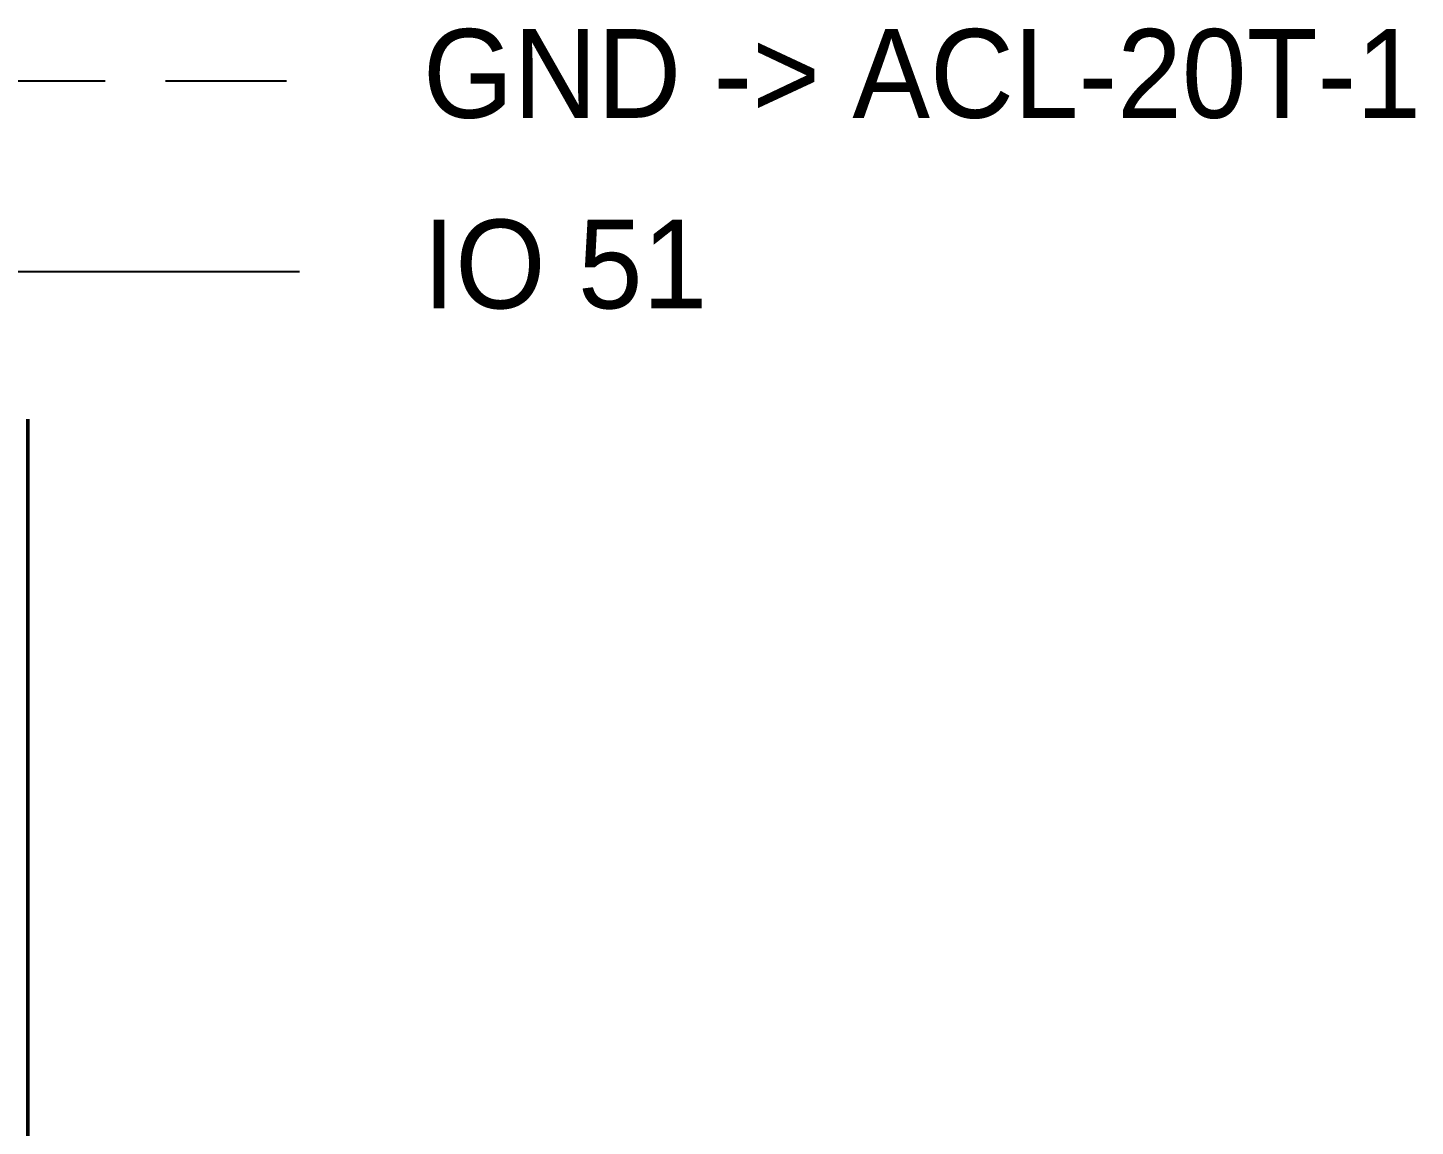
# Model space of a CAD drawing. Header units: millimetres. Extents: x 52 to 3850, y 79 to 1546.
# Drawn here: x 1335.9 to 1407.7, y 960.9 to 1017.7 of the extents above; entities that cross this region are included whole.
import ezdxf

# ---------------------------------------------------------------- set-up
doc = ezdxf.new("R2010")
doc.units = ezdxf.units.MM
doc.header["$LTSCALE"] = 25
doc.linetypes.add('HIDDEN', pattern=[0.375, 0.25, -0.125])
doc.layers.add('Power_GND', color=7, linetype='HIDDEN')
doc.layers.add('Terminal_IO', color=3, linetype='Continuous', lineweight=25)
doc.layers.add('Visible', color=7, linetype='Continuous', lineweight=50)
doc.styles.add('STD', font='Gulim.ttf', dxfattribs={"height": 15})

msp = doc.modelspace()

# ---------------------------------------------------------------- linework, layer by layer
at = {"layer": 'Power_GND'}
msp.add_line((1258.695, 1015), (1350, 1015), dxfattribs=at)
at = {"layer": 'Terminal_IO'}
msp.add_line((1266.733, 1005.133), (1350, 1005.133), dxfattribs=at)
at = {"layer": 'Visible'}
for p, q in [((1335.934, 997.314), (1335.934, 997.48)), ((1335.934, 975.749), (1335.934, 997.314)), ((1335.934, 975.749), (1335.934, 975.293)), ((1335.934, 975.293), (1335.934, 961.67)), ((1335.934, 961.67), (1335.934, 961.461)), ((1335.934, 961.461), (1335.934, 892.57))]:
    msp.add_line(p, q, dxfattribs=at)

# ---------------------------------------------------------------- texts
at = {"layer": 'Power_GND', "insert": (1356.385, 1017.681), "char_height": 4.59894, "attachment_point": 1, "style": 'STD'}
msp.add_mtext_dynamic_manual_height_columns('GND -> ACL-20T-1', width=60.26111, gutter_width=22.995, heights=[4.441], dxfattribs=at)
at = {"layer": 'Terminal_IO', "insert": (1356.385, 1007.814), "char_height": 4.5989, "attachment_point": 1, "style": 'STD'}
msp.add_mtext_dynamic_manual_height_columns('IO 51', width=60.26111, gutter_width=22.995, heights=[4.441], dxfattribs=at)

doc.saveas('drawing.dxf')
